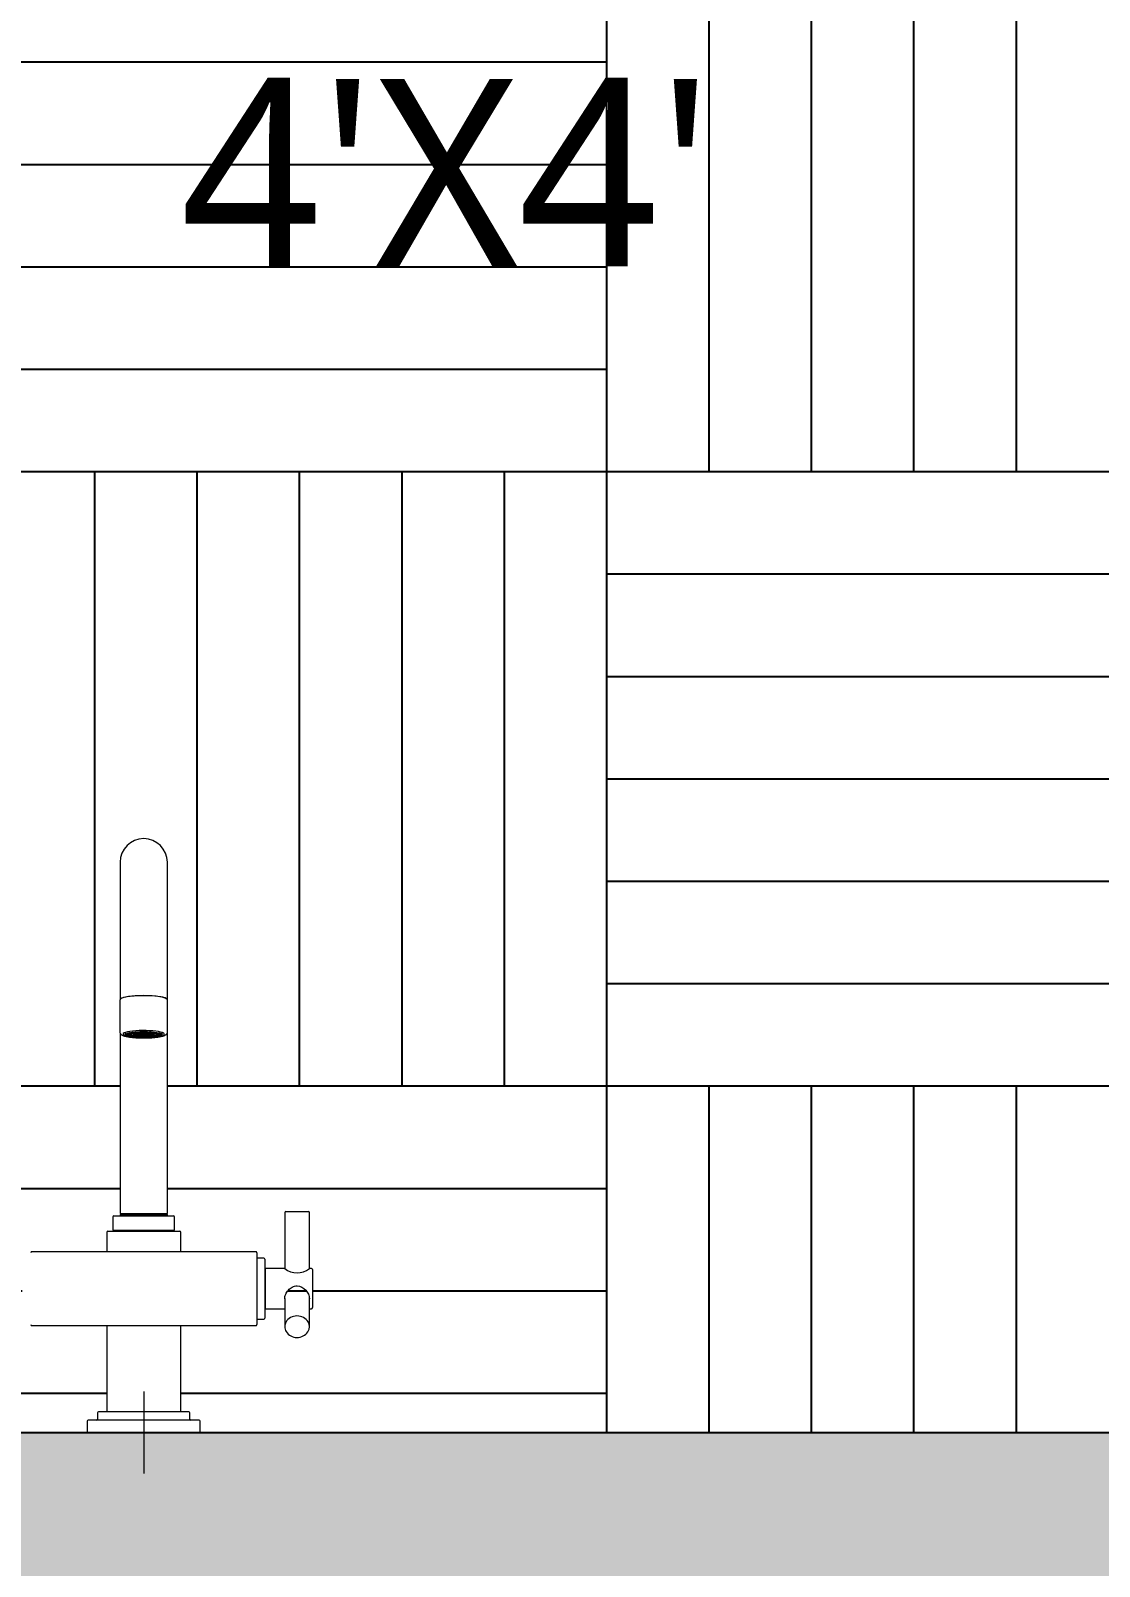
# Model space of a CAD drawing. Header units: inches. Extents: x 99023 to 109265, y 17199 to 18675.
# Drawn here: x 100020.08 to 100040.95, y 18312.83 to 18342.82 of the extents above; entities that cross this region are included whole.
import ezdxf

# ---------------------------------------------------------------- set-up
doc = ezdxf.new("R2010")
doc.units = ezdxf.units.IN
doc.layers.get('0').update_dxf_attribs({"color": 255})
doc.layers.add('001_Dark_1 5', color=7, linetype='Continuous', lineweight=0)
doc.layers.add('HAT', color=8, linetype='Continuous')
doc.layers.add('I-WALL-PATT', color=7, linetype='Continuous')
doc.styles.get("Standard").update_dxf_attribs({"font": 'arial.ttf'})
pattern_1 = [(90, (98183.32, 19054.195), (-12, 12), [12, -12]), (90, (98185.32, 19054.195), (-12, 12), [12, -12]), (90, (98187.32, 19054.195), (-12, 12), [12, -12]), (90, (98189.32, 19054.195), (-12, 12), [12, -12]), (90, (98191.32, 19054.195), (-12, 12), [12, -12]), (90, (98193.32, 19054.195), (-12, 12), [12, -12]), (90, (98195.32, 19054.195), (-12, 12), [12, -12]), (0, (98183.32, 19066.195), (12, -12), [12, -12]), (0, (98183.32, 19068.195), (12, -12), [12, -12]), (0, (98183.32, 19070.195), (12, -12), [12, -12]), (0, (98183.32, 19072.195), (12, -12), [12, -12]), (0, (98183.32, 19074.195), (12, -12), [12, -12]), (0, (98183.32, 19076.195), (12, -12), [12, -12]), (0, (98183.32, 19078.195), (12, -12), [12, -12])]

msp = doc.modelspace()

# ---------------------------------------------------------------- hatches: boundary and pattern name
at = {"layer": 'HAT', "linetype": 'ByBlock'}
h = msp.add_hatch(dxfattribs=at)
h.set_pattern_fill('ANSI37', color=256, scale=15)
h.set_pattern_definition([(45, (-251813.3967, -54534.0869), (-1.325825215, 1.325825215), []), (135, (-251813.3967, -54534.0869), (-1.325825215, -1.325825215), [])])
h.paths.add_polyline_path([(99572.56989581, 17979.43877382), (99587.56989581, 17979.43877382), (99587.56989581, 17988.43877382), (99572.56989581, 17988.43877382)])
edge = h.paths.add_edge_path()
edge.add_arc((99767.56989581, 18066.43877382), 6, 0, 360)
edge = h.paths.add_edge_path()
edge.add_arc((99611.56989581, 18066.43877382), 6, 0, 360)
edge = h.paths.add_edge_path()
edge.add_arc((99767.56989581, 18175.93877382), 6, 0, 360)
edge = h.paths.add_edge_path()
edge.add_arc((99611.56989581, 18175.93877382), 6, 0, 360)
edge = h.paths.add_edge_path()
edge.add_arc((100139.56989581, 17926.60544049), 6, 0, 360)
edge = h.paths.add_edge_path()
edge.add_arc((100139.56989581, 17769.43877382), 6, 0, 360)
edge = h.paths.add_edge_path()
edge.add_arc((99914.78482924, 17769.43877382), 6, 0, 360)
edge = h.paths.add_edge_path()
edge.add_arc((100057.06989581, 17851.93877382), 6, 0, 360)
edge = h.paths.add_edge_path()
edge.add_arc((99934.10840987, 17851.93877382), 6, 0, 360)
edge = h.paths.add_edge_path()
edge.add_arc((99835.06989581, 17851.93877382), 6, 0, 360)
h.paths.add_polyline_path([(100061.56989581, 17979.43877382), (100043.56989581, 17979.43877382), (100043.56989581, 17988.43877382), (100061.56989581, 17988.43877382)])
h.paths.add_polyline_path([(99920.60840987, 17979.43877382), (99938.60840987, 17979.43877382), (99938.60840987, 17988.43877382), (99920.60840987, 17988.43877382)])
h.paths.add_polyline_path([(99755.56989581, 17979.43877382), (99770.56989581, 17979.43877382), (99770.56989581, 17988.43877382), (99755.56989581, 17988.43877382)])
h.paths.add_polyline_path([(99572.56989581, 17847.43877382), (99587.56989581, 17847.43877382), (99587.56989581, 17856.43877382), (99572.56989581, 17856.43877382)])
h.paths.add_polyline_path([(99755.56989581, 17862.43877382), (99755.56989581, 17847.43877382), (99764.56989581, 17847.43877382), (99764.56989581, 17862.43877382)])
h.paths.add_polyline_path([(100052.56989581, 18261.43877382), (100052.56989581, 18243.43877382), (100061.56989581, 18243.43877382), (100061.56989581, 18261.43877382)])
h.paths.add_polyline_path([(99929.60840987, 18261.43877382), (99929.60840987, 18243.43877382), (99938.60840987, 18243.43877382), (99938.60840987, 18261.43877382)])
h.paths.add_polyline_path([(99755.56989581, 18258.43877382), (99755.56989581, 18243.43877382), (99764.56989581, 18243.43877382), (99764.56989581, 18258.43877382)])
h.paths.add_polyline_path([(99671.56989581, 18258.43877382), (99671.56989581, 18243.43877382), (99680.56989581, 18243.43877382), (99680.56989581, 18258.43877382)])
h.paths.add_polyline_path([(99488.56989581, 18258.43877382), (99488.56989581, 18243.43877382), (99497.56989581, 18243.43877382), (99497.56989581, 18258.43877382)])
h.paths.add_polyline_path([(99374.56989581, 18171.43877382), (99392.56989581, 18171.43877382), (99392.56989581, 18180.43877382), (99374.56989581, 18180.43877382)])
h.paths.add_polyline_path([(99383.56989581, 18006.43877382), (99383.56989581, 17991.43877382), (99392.56989581, 17991.43877382), (99392.56989581, 18006.43877382)])
h.paths.add_polyline_path([(99383.56989581, 17862.43877382), (99383.56989581, 17847.43877382), (99392.56989581, 17847.43877382), (99392.56989581, 17862.43877382)])
h.paths.add_polyline_path([(99197.56989581, 17862.43877382), (99197.56989581, 17847.43877382), (99206.56989581, 17847.43877382), (99206.56989581, 17862.43877382)])
h.paths.add_polyline_path([(99197.56989581, 18006.43877382), (99197.56989581, 17991.43877382), (99206.56989581, 17991.43877382), (99206.56989581, 18006.43877382)])
h.paths.add_polyline_path([(99197.56989581, 18189.43877382), (99197.56989581, 18171.43877382), (99206.56989581, 18171.43877382), (99206.56989581, 18189.43877382)])
h.paths.add_polyline_path([(99197.56989581, 18414.43877382), (99197.56989581, 18399.43877382), (99206.56989581, 18399.43877382), (99206.56989581, 18414.43877382)])
h.paths.add_polyline_path([(99488.56989581, 18405.43877382), (99503.56989581, 18405.43877382), (99503.56989581, 18414.43877382), (99488.56989581, 18414.43877382)])
h.paths.add_polyline_path([(99377.56989581, 18405.43877382), (99392.56989581, 18405.43877382), (99392.56989581, 18414.43877382), (99377.56989581, 18414.43877382)])
h.paths.add_polyline_path([(99665.56989581, 18405.43877382), (99680.56989581, 18405.43877382), (99680.56989581, 18414.43877382), (99665.56989581, 18414.43877382)])
h.paths.add_polyline_path([(99755.56989581, 18405.43877382), (99770.56989581, 18405.43877382), (99770.56989581, 18414.43877382), (99755.56989581, 18414.43877382)])
h.paths.add_polyline_path([(100046.56989581, 18405.43877382), (100061.56989581, 18405.43877382), (100061.56989581, 18414.43877382), (100046.56989581, 18414.43877382)])
h.paths.add_polyline_path([(99923.60840987, 18405.43877382), (99938.60840987, 18405.43877382), (99938.60840987, 18414.43877382), (99923.60840987, 18414.43877382)])
at = {"layer": 'I-WALL-PATT', "true_color": 0x636466, "transparency": 33554687}
h = msp.add_hatch(color=251, dxfattribs=at)
h.dxf.hatch_style = 1
h.paths.add_polyline_path([(99311.56989581, 18414.43877382), (99197.56989581, 18414.43877382), (99197.56989581, 18171.43877382), (99206.56989581, 18171.43877382), (99392.56989581, 18171.43877382), (99392.56989581, 18177.43877382), (99206.56989581, 18177.43877382), (99206.56989581, 18201.43877382), (99206.56989581, 18405.43877382), (99311.56989581, 18405.43877382)])
h.paths.add_polyline_path([(99422.56989581, 18414.43877382), (99371.56989581, 18414.43877382), (99371.56989581, 18405.43877382), (99386.56989581, 18405.43877382), (99386.56989581, 18399.43877382), (99392.56989581, 18399.43877382), (99392.56989581, 18405.43877382), (99422.56989581, 18405.43877382)])
h.paths.add_polyline_path([(99599.56989581, 18414.43877382), (99458.56989581, 18414.43877382), (99458.56989581, 18405.43877382), (99488.56989581, 18405.43877382), (99488.56989581, 18249.43877382), (99392.56989581, 18249.43877382), (99392.56989581, 18369.43877382), (99386.56989581, 18369.43877382), (99386.56989581, 18231.43877382), (99392.56989581, 18231.43877382), (99392.56989581, 18243.43877382), (99623.56989581, 18243.43877382), (99623.56989581, 18249.43877382), (99494.56989581, 18249.43877382), (99494.56989581, 18405.43877382), (99599.56989581, 18405.43877382)])
h.paths.add_polyline_path([(99697.03344221, 18414.43877382), (99680.56989581, 18414.43877382), (99680.56989581, 18405.43877382), (99673.56989581, 18405.43877382), (99697.03344221, 18405.43877382)])
h.paths.add_polyline_path([(99857.60840987, 18414.43877382), (99732.54810034, 18414.43877382), (99732.54810034, 18405.43877382), (99755.56989581, 18405.43877382), (99755.56989581, 18249.43877382), (99680.56989581, 18249.43877382), (99680.56989581, 18369.43877382), (99674.56989581, 18369.43877382), (99674.56989581, 18249.43877382), (99674.56989581, 18243.43877382), (99761.56989581, 18243.43877382), (99761.56989581, 18249.43877382), (99761.56989581, 18405.43877382), (99857.60840987, 18405.43877382)])
h.paths.add_polyline_path([(100061.56989581, 18414.43877382), (100017.57200913, 18414.43877382), (100017.57200913, 18405.43877382), (100052.56989581, 18405.43877382), (100052.56989581, 18315.43877382), (99938.60840987, 18315.43877382), (99938.60840987, 18369.43877382), (99932.60840987, 18369.43877382), (99932.60840987, 18249.43877382), (99821.56989581, 18249.43877382), (99812.56989581, 18249.43877382), (99812.56989581, 18243.43877382), (100010.56989581, 18243.43877382), (100010.56989581, 18249.43877382), (99938.60840987, 18249.43877382), (99938.60840987, 18275.4744556), (99938.47423092, 18275.4744556), (99938.47423092, 18277.68166836), (99938.60840987, 18309.43877382), (99986.56989581, 18309.43877382), (99992.56989581, 18309.43877382), (100052.56989581, 18309.43877382), (100052.56989581, 18303.43877382), (100061.56989581, 18303.43877382)])
at = {"layer": 'I-WALL-PATT', "true_color": 0xadddf7, "transparency": 33554687}
h = msp.add_hatch(dxfattribs=at)
h.set_pattern_fill('AR-PARQ1', color=141)
h.set_pattern_definition(pattern_1)
h.paths.add_polyline_path([(100052.56989581, 18405.43877382), (99937.60840987, 18405.43877382), (99937.60840987, 18404.43877382), (99965.60840987, 18404.43877382), (99965.60840987, 18403.43877382, -0.3934527968), (99937.60840987, 18376.43877382), (99937.60840987, 18375.43877382), (99938.60840987, 18375.43877382), (99938.60840987, 18315.43877382), (100003.56989581, 18315.43877382), (100003.56989581, 18338.43877382), (100004.56989581, 18338.43877382), (100004.56989581, 18362.43877382), (100003.56989581, 18362.43877382), (100003.56989581, 18363.43877382), (100052.56989581, 18363.43877382)])
h.paths.add_polyline_path([(99952.76617555, 18351.64284022), (99939.01940031, 18351.64284022), (99939.01940031, 18373.28625459), (99952.76617555, 18373.28625459)], flags=16)
h.paths.add_polyline_path([(99952.09425636, 18362.29539169, -0.2382790695), (99948.48879835, 18354.91968639, -0.2108617101), (99944.18495674, 18353.97256461), (99939.46075068, 18355.32687062), (99939.46075068, 18362.31813117), (99939.46075068, 18369.23762351), (99944.18495674, 18370.66763512, -0.2108617101), (99948.48879835, 18369.72051334, -0.2369944908)], flags=0)
h.paths.add_polyline_path([(99951.57558188, 18362.28257898, -0.2311712738), (99948.28691658, 18355.34620181, -0.1834457583), (99944.70804965, 18354.69718451), (99940.72163153, 18355.9890038, -0.3903372058), (99940.07882953, 18356.97792995), (99940.07882953, 18362.31813117), (99940.07882953, 18367.58810032, -0.3903372058), (99940.72163153, 18368.57702647), (99944.70804965, 18369.94301522, -0.1834457583), (99948.28691658, 18369.29399793, -0.2292099336)], flags=0)
h.paths.add_polyline_path([(99950.63795128, 18362.28295963, -0.2326624451), (99947.96551558, 18356.33512796, -0.2465395604), (99946.24371499, 18356.09734196, -0.107345096), (99943.09505429, 18357.69490141, -0.2045612104), (99942.39237827, 18358.57451056), (99942.32923443, 18362.28301514), (99942.39237827, 18365.99151971, -0.2186860776), (99942.97143852, 18366.87112886, -0.1031439316), (99946.24371499, 18368.54285778, -0.2465395604), (99947.96551558, 18368.30507178, -0.2303114514)], flags=0)
h.paths.add_polyline_path([(99963.87121232, 18333.04664581, -0.1069021121), (99965.95822613, 18330.81004082, -0.1352706375), (99966.60488236, 18328.4635463, -0.1352706375), (99965.95822613, 18326.11705178, -0.1069021121), (99963.87121232, 18323.88044679, -0.0819076509), (99960.97408931, 18322.5039977, -0.0590058266), (99957.86518861, 18321.99522703, -0.0294472526), (99947.41615863, 18321.40138854, 0.2799012368), (99946.93821569, 18320.9924579), (99946.93821569, 18318.98206482, -0.4142135624), (99946.16043792, 18318.20428704), (99940.38266014, 18318.20428704, -0.4142135624), (99939.60488236, 18318.98206482), (99939.60488236, 18328.4635463), (99939.60488236, 18337.94502778, -0.4142135624), (99940.38266014, 18338.72280556), (99943.45673421, 18338.72280556), (99943.45673421, 18338.94502778), (99943.30858606, 18338.94502778, -0.4142135624), (99943.0493268, 18339.20428704), (99943.0493268, 18340.13021297, -0.4142135624), (99943.30858606, 18340.38947222), (99944.79006754, 18340.38947222, -0.4142135624), (99945.0493268, 18340.13021297), (99945.0493268, 18339.20428704, -0.4142135624), (99944.79006754, 18338.94502778), (99944.6419194, 18338.94502778), (99944.6419194, 18338.72280556), (99946.16043792, 18338.72280556, -0.4142135624), (99946.93821569, 18337.94502778), (99946.93821569, 18335.9346347, 0.2799012368), (99947.41615863, 18335.52570406, -0.0294472526), (99957.86518861, 18334.93186557, -0.0590058266), (99960.97408931, 18334.4230949, -0.0819076509)], flags=16)
h.paths.add_polyline_path([(99963.37361866, 18332.60143043, -0.1070472384), (99965.30789495, 18330.57294826, -0.1379521445), (99965.90117866, 18328.4635463, -0.1379521445), (99965.30789495, 18326.35414434, -0.1070472384), (99963.37361866, 18324.32566217, -0.0806886506), (99960.70096508, 18323.08418441, -0.0685639722), (99957.27154903, 18322.61169445, -0.0685639722), (99953.84213297, 18323.08418441, -0.0806886506), (99951.1694794, 18324.32566217, -0.0497411169), (99950.16043792, 18325.16746445), (99950.16043792, 18325.38947222), (99949.19747495, 18325.38947222, -0.7881977177), (99949.19747495, 18326.42650926), (99949.6419194, 18326.42650926), (99949.6419194, 18326.57465741, -0.3563939587), (99949.79006754, 18326.75610109), (99949.79006754, 18330.1709915, -0.3563939587), (99949.6419194, 18330.35243519), (99949.6419194, 18330.50058334), (99949.19747495, 18330.50058334, -0.7881977177), (99949.19747495, 18331.53762037), (99950.16043792, 18331.53762037), (99950.16043792, 18331.75962815, -0.0497411169), (99951.1694794, 18332.60143043, -0.0806886506), (99953.84213297, 18333.84290819, -0.0685639722), (99957.27154903, 18334.31539815, -0.0685639722), (99960.70096508, 18333.84290819, -0.0806886506)], flags=0)
h.paths.add_polyline_path([(99942.94628923, 18362.31813117, -1), (99944.38108442, 18362.31813117, -1)], flags=0)
h.paths.add_polyline_path([(99943.11977744, 18362.31813117, -1), (99944.20759621, 18362.31813117, -1)], flags=0)
h.paths.add_polyline_path([(99972.85276187, 18376.24965221), (100003.63283949, 18376.24965221), (100003.63283949, 18389.47992388), (99972.85276187, 18389.47992388)], flags=24)
h.paths.add_polyline_path([(99970.50490047, 18368.16488676), (100013.17242958, 18368.16488676), (100013.17242958, 18381.39515843), (99970.50490047, 18381.39515843)], flags=24)
h = msp.add_hatch(dxfattribs=at)
h.set_pattern_fill('AR-PARQ1', color=141)
h.set_pattern_definition(pattern_1)
edge = h.paths.add_edge_path()
edge.add_line((100052.56989581, 18362.43877382), (100005.56989581, 18362.43877382))
edge.add_line((100005.56989581, 18362.43877382), (100005.56989581, 18336.54260871))
edge.add_line((100005.56989581, 18336.54260871), (100004.56989581, 18336.54260871))
edge.add_line((100004.56989581, 18336.54260871), (100004.56989581, 18315.43877382))
edge.add_line((100004.56989581, 18315.43877382), (100022.28587199, 18315.43877382))
edge.add_line((100022.28587199, 18315.43877382), (100022.28587199, 18315.84008523))
edge.add_line((100022.28587199, 18315.84008523), (100021.38292131, 18315.84008523))
edge.add_line((100021.38292131, 18315.84008523), (100021.38292131, 18315.82001966))
edge.add_arc((100021.40298688, 18315.82001966), 0.02006557, 90, 180, ccw=False)
edge.add_line((100021.40298688, 18315.84008523), (100021.56351145, 18315.84008523))
edge.add_line((100021.56351145, 18315.84008523), (100021.56351145, 18317.52559316))
edge.add_line((100021.56351145, 18317.52559316), (100020.07865923, 18317.52559316))
edge.add_line((100020.07865923, 18317.52559316), (100020.07865923, 18317.65200625))
edge.add_line((100020.07865923, 18317.65200625), (100019.92054253, 18317.65200625))
edge.add_line((100019.92054253, 18317.65200625), (100019.92054253, 18317.85667507))
edge.add_line((100019.92054253, 18317.85667507), (100019.9125163, 18317.85667507))
edge.add_line((100019.9125163, 18317.85667507), (100019.9125163, 18318.84390114))
edge.add_line((100019.9125163, 18318.84390114), (100020.07865923, 18318.84390114))
edge.add_line((100020.07865923, 18318.84390114), (100020.07865923, 18318.97031424))
edge.add_line((100020.07865923, 18318.97031424), (100021.56351145, 18318.97031424))
edge.add_line((100021.56351145, 18318.97031424), (100021.56351145, 18319.39169122))
edge.add_line((100021.56351145, 18319.39169122), (100021.68390487, 18319.39169122))
edge.add_line((100021.68390487, 18319.39169122), (100021.68390487, 18319.67260921))
edge.add_line((100021.68390487, 18319.67260921), (100021.82436387, 18319.67260921))
edge.add_line((100021.82436387, 18319.67260921), (100021.82436387, 18319.68665511))
edge.add_line((100021.82436387, 18319.68665511), (100021.82436387, 18323.2404152))
edge.add_spline(control_points=[(100021.82436387, 18323.2404152), (100021.82428913, 18323.24061783), (100021.82243447, 18323.24571235), (100021.82081366, 18323.25198689), (100021.82148459, 18323.2574245), (100021.82155814, 18323.25801402)], knot_values=[0, 0, 0, 0, 0.0008078916, 0.0202138886, 0.0222066984, 0.0222066984, 0.0222066984, 0.0222066984], degree=3, periodic=0)
edge.add_ellipse((100022.28587199, 18323.21851026), major_axis=(-0.40432125, 0), ratio=0.1736481777, start_angle=0, end_angle=52.010085952, ccw=False)
edge.add_line((100021.82135403, 18323.2637783), (100021.82135403, 18323.90251365))
edge.add_ellipse((100022.28587199, 18323.89037506), major_axis=(-0.45849829, 0), ratio=0.1736481777, start_angle=193.861993665, end_angle=348.736172872, ccw=False)
edge.add_line((100021.82436387, 18323.90320532), (100021.82436387, 18324.08798236))
edge.add_line((100021.82436387, 18324.08798236), (100021.82436387, 18326.57516548))
edge.add_arc((100022.28587199, 18326.57516548), 0.46150812, 0, 180, ccw=False)
edge.add_line((100022.74738011, 18326.57516548), (100022.74738011, 18323.89361439))
edge.add_ellipse((100022.28587199, 18323.88444684), major_axis=(-0.46451796, 0), ratio=0.1736481777, start_angle=180, end_angle=186.525931959, ccw=False)
edge.add_line((100022.75038995, 18323.88751097), (100022.75038995, 18323.10453619))
edge.add_ellipse((100022.28587199, 18323.21851026), major_axis=(-0.40432125, 0), ratio=0.1736481777, start_angle=127.989914048, end_angle=206.709070152, ccw=False)
edge.add_line((100022.74738011, 18323.10877495), (100022.74738011, 18319.67260921))
edge.add_line((100022.74738011, 18319.67260921), (100022.8878391, 18319.67260921))
edge.add_line((100022.8878391, 18319.67260921), (100022.8878391, 18319.39169122))
edge.add_line((100022.8878391, 18319.39169122), (100022.89357213, 18319.37162565))
edge.add_line((100022.89357213, 18319.37162565), (100023.00823253, 18319.37162565))
edge.add_line((100023.00823253, 18319.37162565), (100023.00823253, 18318.97031424))
edge.add_line((100023.00823253, 18318.97031424), (100024.49308475, 18318.97031424))
edge.add_line((100024.49308475, 18318.97031424), (100024.49308475, 18318.84390114))
edge.add_line((100024.49308475, 18318.84390114), (100024.65120144, 18318.84390114))
edge.add_line((100024.65120144, 18318.84390114), (100024.65120144, 18318.63923232))
edge.add_line((100024.65120144, 18318.63923232), (100025.04047351, 18318.63923232))
edge.add_line((100025.04047351, 18318.63923232), (100025.04047351, 18319.75287149))
edge.add_line((100025.04047351, 18319.75287149), (100025.52204721, 18319.75287149))
edge.add_line((100025.52204721, 18319.75287149), (100025.52204721, 18318.63923232))
edge.add_line((100025.52204721, 18318.63923232), (100025.58224392, 18318.63923232))
edge.add_line((100025.58224392, 18318.63923232), (100025.58224392, 18317.98985737))
edge.add_spline(control_points=[(100025.52204717, 18318.05233163), (100025.52204717, 18318.05258634), (100025.52204662, 18318.05284126), (100025.52192316, 18318.08140889), (100025.51516731, 18318.11110982), (100025.49018722, 18318.16901766), (100025.47253556, 18318.19618569), (100025.40696097, 18318.26820105), (100025.34571585, 18318.30260952), (100025.24754335, 18318.30210094), (100025.21540463, 18318.29324426), (100025.15814478, 18318.26370247), (100025.1323643, 18318.24298112), (100025.08917197, 18318.19502591), (100025.07141859, 18318.16737512), (100025.04709048, 18318.11000104), (100025.04048082, 18318.08019589), (100025.04047357, 18318.05233928)], knot_values=[0.2506468044, 0.2506468044, 0.2506468044, 0.2506468044, 0.251209965, 0.251209965, 0.313709965, 0.313709965, 0.376209965, 0.376209965, 0.501209965, 0.501209965, 0.563709965, 0.563709965, 0.626209965, 0.626209965, 0.688709965, 0.688709965, 0.7505631606, 0.7505631606, 0.7505631606, 0.7505631606], degree=3, periodic=0)
edge.add_line((100025.04047351, 18318.05233922), (100025.04047351, 18317.85667507))
edge.add_line((100025.04047351, 18317.85667507), (100024.65120144, 18317.85667507))
edge.add_line((100024.65120144, 18317.85667507), (100024.65120144, 18317.65200625))
edge.add_line((100024.65120144, 18317.65200625), (100024.49308475, 18317.65200625))
edge.add_line((100024.49308475, 18317.65200625), (100024.49308475, 18317.52559316))
edge.add_line((100024.49308475, 18317.52559316), (100023.00823253, 18317.52559316))
edge.add_line((100023.00823253, 18317.52559316), (100023.00823253, 18315.84008523))
edge.add_line((100023.00823253, 18315.84008523), (100022.28587199, 18315.84008523))
edge.add_line((100022.28587199, 18315.84008523), (100022.28587199, 18315.43877382))
edge.add_line((100022.28587199, 18315.43877382), (100023.38947837, 18315.43877382))
edge.add_line((100023.38947837, 18315.43877382), (100052.56989581, 18315.43877382))
edge.add_line((100052.56989581, 18315.43877382), (100052.56989581, 18340.11991439))
edge.add_arc((100050.48972408, 18340.11991439), 2.08017173, -146.568679551, 0, ccw=False)
edge.add_arc((100047.84675957, 18339.73302916), 1.18275306, 300.361193413, 320.069565051, ccw=False)
edge.add_arc((100048.05604732, 18339.37575263), 0.76869041, 270.688310628, 300.361193413, ccw=False)
edge.add_arc((100046.91145344, 18339.66636667), 1.56631025, 299.25578064, 317.447131774, ccw=False)
edge.add_arc((100047.14683663, 18339.2461592), 1.08466769, 275.002637002, 299.25578064, ccw=False)
edge.add_line((100047.24142138, 18338.16562335), (100043.08039199, 18337.98385295))
edge.add_arc((100042.97660118, 18339.16955878), 1.19023982, 240.793969952, 275.002636999, ccw=False)
edge.add_arc((100043.23211865, 18339.6266405), 1.71389323, 216.53714279, 240.793969952, ccw=False)
edge.add_arc((100043.6347848, 18339.92500193), 2.21505145, 197.062174696, 216.53714279, ccw=False)
edge.add_arc((100044.26984913, 18340.11991439), 2.87935376, 179.999999991, 197.062174696, ccw=False)
edge.add_arc((100044.26984913, 18340.11991439), 2.87935377, 162.93782531, 180.000000011, ccw=False)
edge.add_arc((100043.6347848, 18340.31482684), 2.21505145, 143.46285721, 162.93782531, ccw=False)
edge.add_arc((100043.23211865, 18340.61318827), 1.71389323, 119.206030016, 143.46285721, ccw=False)
edge.add_arc((100042.97660118, 18341.07027), 1.19023982, 90.000000001, 119.206030016, ccw=False)
edge.add_line((100042.97660118, 18342.26050982), (100047.14683663, 18342.07833726))
edge.add_arc((100047.14683663, 18340.99366957), 1.08466769, 60.744219326, 90.000000051, ccw=False)
edge.add_arc((100046.91145344, 18340.5734621), 1.56631025, 42.552868226, 60.744219326, ccw=False)
edge.add_arc((100048.05604732, 18340.86407615), 0.76869041, 59.63880654, 89.311689373, ccw=False)
edge.add_arc((100047.84675957, 18340.50679962), 1.18275306, 39.930434929, 59.63880654, ccw=False)
edge.add_arc((100050.48972408, 18340.11991439), 2.08017173, 0, 146.568679549, ccw=False)
edge.add_line((100052.56989581, 18340.11991439), (100052.56989581, 18362.43877382))
h.paths.add_polyline_path([(100019.53127046, 18318.63923231), (100019.53127046, 18319.73280592, 0.4142135624), (100019.51120489, 18319.75287149), (100019.06976234, 18319.75287149, 0.4142135624), (100019.04969677, 18319.73280592), (100019.04969677, 18318.63923231, 0.3489990608)], flags=16)
edge = h.paths.add_edge_path(flags=16)
edge.add_line((100019.0296312, 18317.87674064), (100019.04969677, 18318.05244749))
edge.add_line((100019.04969677, 18318.05244749), (100019.04969677, 18318.05229831))
edge.add_spline(control_points=[(100019.0496968, 18318.05229839), (100019.04969662, 18318.08031321), (100019.05633833, 18318.11009463), (100019.08069446, 18318.16746313), (100019.09847397, 18318.19516786), (100019.14195565, 18318.24333472), (100019.16755754, 18318.26389403), (100019.22552143, 18318.29360969), (100019.25773926, 18318.30227304), (100019.29048362, 18318.30227304)], knot_values=[0.7505640454, 0.7505640454, 0.7505640454, 0.7505640454, 0.8125, 0.8125, 0.875, 0.875, 0.9375, 0.9375, 1, 1, 1, 1], degree=3, periodic=0)
edge.add_spline(control_points=[(100019.29048362, 18318.30227304), (100019.35597232, 18318.30227304), (100019.41685736, 18318.26760939), (100019.48188222, 18318.19597559), (100019.49965501, 18318.16850629), (100019.52429584, 18318.1112736), (100019.53113615, 18318.08135177), (100019.53126984, 18318.05287208), (100019.53127048, 18318.05258043), (100019.53127041, 18318.05228902)], knot_values=[0, 0, 0, 0, 0.125, 0.125, 0.1875, 0.1875, 0.25, 0.25, 0.2506472006, 0.2506472006, 0.2506472006, 0.2506472006], degree=3, periodic=0)
edge.add_line((100019.53127046, 18318.05228889), (100019.53127046, 18317.46140794))
edge.add_arc((100019.29025497, 18317.55219923), 0.25754908, 323.889220015, 339.358450939, ccw=False)
edge.add_arc((100019.29629421, 18317.53954694), 0.24530399, 268.642689501, 325.445527977, ccw=False)
edge.add_arc((100019.28452989, 18317.53971972), 0.24548014, 196.936582011, 271.389753032, ccw=False)
edge.add_line((100019.04969677, 18317.46820815), (100019.04969677, 18317.85667507))
edge.add_line((100019.04969677, 18317.85667507), (100018.98950006, 18317.85667507))
edge.add_line((100018.98950006, 18317.85667507), (100018.98950006, 18317.87674064))
edge.add_arc((100019.00956563, 18317.87674064), 0.02006557, 180, 360)
edge = h.paths.add_edge_path(flags=16)
edge.add_ellipse((100025.28126036, 18317.50552759), major_axis=(-0.24078685, 0), ratio=0.8660254038, start_angle=207.512091694, end_angle=333.235780682, ccw=False)
edge.add_ellipse((100025.28126036, 18317.50552759), major_axis=(-0.24078685, 0), ratio=0.8660254038, start_angle=152.070553393, end_angle=207.512091694)
edge.add_ellipse((100025.28126036, 18317.50552759), major_axis=(-0.24078685, 0), ratio=0.8660254038, start_angle=207.512091694, end_angle=333.235780682)
edge.add_ellipse((100025.28126036, 18317.50552759), major_axis=(-0.24078685, 0), ratio=0.8660254038, start_angle=0, end_angle=26.788052044, ccw=False)
h.paths.add_polyline_path([(100021.77284785, 18335.98584588), (100034.73464835, 18335.98584588), (100034.73464835, 18344.77432973), (100021.77284785, 18344.77432973)], flags=24)

# ---------------------------------------------------------------- linework, layer by layer
at = {"layer": '001_Dark_1 5', "color": 18, "true_color": 0x000000}
for p, q in [((100021.82436387, 18326.57516548), (100021.82436387, 18324.08798236)), ((100022.74738011, 18324.08798236), (100022.74738011, 18326.57516548)), ((100021.82436387, 18324.08798236), (100021.82436387, 18323.89037506)), ((100022.74738011, 18323.89361439), (100022.74738011, 18324.08798236)), ((100021.82135403, 18323.88444684), (100021.82135403, 18323.25803172)), ((100022.75038995, 18323.25803172), (100022.75038995, 18323.88444684)), ((100021.82436387, 18323.24056491), (100021.82436387, 18319.71274035)), ((100021.92469172, 18323.25006672), (100021.92469172, 18323.2086299)), ((100022.03508446, 18323.21723106), (100021.9447809, 18323.21723106)), ((100022.03505236, 18323.21583732), (100021.9447809, 18323.21583732)), ((100021.95536462, 18323.2018775), (100021.95536462, 18323.21583732)), ((100022.03565467, 18323.20561331), (100021.95536462, 18323.2018775)), ((100022.03635141, 18323.20420282), (100021.95744196, 18323.20053125)), ((100022.04259117, 18323.22713232), (100021.96118438, 18323.23092009)), ((100022.04466851, 18323.22847857), (100021.96424594, 18323.23222054)), ((100021.98847188, 18323.18752277), (100021.98847188, 18323.20197504)), ((100022.05022056, 18323.19371344), (100021.98847188, 18323.18752277)), ((100022.05312732, 18323.1923955), (100021.992485, 18323.18631576)), ((100022.06667706, 18323.23770508), (100022.0027697, 18323.24411217)), ((100022.07069018, 18323.23891209), (100022.00757273, 18323.24523999)), ((100022.03505236, 18323.21653419), (100022.03505236, 18323.2086299)), ((100022.03508446, 18323.21723106), (100022.03508446, 18323.2274816)), ((100022.04184646, 18323.17514512), (100022.04184646, 18323.19126453)), ((100022.08477542, 18323.18259966), (100022.04184646, 18323.17514512)), ((100022.04466851, 18323.22847857), (100022.04466851, 18323.23991157)), ((100022.08971635, 18323.1814866), (100022.04752186, 18323.1741596)), ((100022.10570073, 18323.24683508), (100022.05971897, 18323.25481973)), ((100022.11137613, 18323.2478206), (100022.06591985, 18323.255714)), ((100022.07069018, 18323.23891209), (100022.07069018, 18323.2529146)), ((100022.17551135, 18323.21531467), (100022.07873026, 18323.21531467)), ((100022.17573503, 18323.21775371), (100022.08184017, 18323.21775371)), ((100022.10000032, 18323.21531467), (100022.10000032, 18323.19930766)), ((100022.17595044, 18323.2069221), (100022.10000032, 18323.19930766)), ((100022.17830907, 18323.2043422), (100022.10702327, 18323.19719538)), ((100022.11137613, 18323.2478206), (100022.11137613, 18323.26114249)), ((100022.11185098, 18323.16558807), (100022.11185098, 18323.17726384)), ((100022.13799289, 18323.17345071), (100022.11185098, 18323.16558807)), ((100022.14457809, 18323.17264384), (100022.1188019, 18323.1648912)), ((100022.18697911, 18323.22504059), (100022.12177932, 18323.23157725)), ((100022.15700277, 18323.25390012), (100022.12778819, 18323.26268691)), ((100022.19400206, 18323.22715287), (100022.13112052, 18323.23345711)), ((100022.16395368, 18323.25459699), (100022.13500129, 18323.26330493)), ((100022.16395368, 18323.25459699), (100022.16395368, 18323.26544107)), ((100022.17450423, 18323.20396074), (100022.17450423, 18323.18547744)), ((100022.2069466, 18323.19523504), (100022.17450423, 18323.18547744)), ((100022.17551135, 18323.21653419), (100022.17551135, 18323.2086299)), ((100022.17573503, 18323.22616788), (100022.17573503, 18323.21775371)), ((100022.21762727, 18323.19356935), (100022.18666834, 18323.18425791)), ((100022.19371475, 18323.15950291), (100022.19371475, 18323.16812201)), ((100022.20582781, 18323.16735295), (100022.19371475, 18323.15950291)), ((100022.19400206, 18323.24155423), (100022.19400206, 18323.22715287)), ((100022.22472146, 18323.23248723), (100022.19445025, 18323.24159183)), ((100022.21348285, 18323.16692891), (100022.20146749, 18323.15914219)), ((100022.21708703, 18323.25841873), (100022.20303342, 18323.26752637)), ((100022.23688556, 18323.23370676), (100022.20737791, 18323.2425817)), ((100022.22483977, 18323.25877946), (100022.2108563, 18323.26784164)), ((100022.21667289, 18323.21735847), (100022.26501865, 18323.22220541)), ((100022.22483977, 18323.25877946), (100022.22483977, 18323.26832408)), ((100022.23688556, 18323.24421293), (100022.23688556, 18323.23370676)), ((100022.26501865, 18323.22316842), (100022.26501865, 18323.21653419)), ((100022.27884904, 18323.23565927), (100022.27884904, 18323.24519524)), ((100022.27884904, 18323.18950482), (100022.27884904, 18323.17996885)), ((100022.28185887, 18323.26008299), (100022.28185887, 18323.26925358)), ((100022.28185887, 18323.1650811), (100022.28185887, 18323.15730434)), ((100022.2898851, 18323.26008299), (100022.2898851, 18323.26925358)), ((100022.2898851, 18323.1650811), (100022.2898851, 18323.15730434)), ((100022.29289494, 18323.23565927), (100022.29289494, 18323.24519524)), ((100022.29289494, 18323.18950482), (100022.29289494, 18323.17996885)), ((100022.30672533, 18323.21653419), (100022.30672533, 18323.22316842)), ((100022.35507109, 18323.21735847), (100022.30672533, 18323.22220541)), ((100022.33485841, 18323.24421293), (100022.33485841, 18323.23370676)), ((100022.33485841, 18323.23370676), (100022.36436607, 18323.2425817)), ((100022.34690421, 18323.25877946), (100022.34690421, 18323.26832408)), ((100022.34690421, 18323.25877946), (100022.36088768, 18323.26784164)), ((100022.34702252, 18323.23248723), (100022.37729372, 18323.24159183)), ((100022.3541167, 18323.19356935), (100022.38507564, 18323.18425791)), ((100022.35465695, 18323.25841873), (100022.36871056, 18323.26752637)), ((100022.35826113, 18323.16692891), (100022.37027649, 18323.15914219)), ((100022.36479738, 18323.19523504), (100022.39723975, 18323.18547744)), ((100022.36591617, 18323.16735295), (100022.37802923, 18323.15950291)), ((100022.37774191, 18323.24155423), (100022.37774191, 18323.22715287)), ((100022.37774191, 18323.22715287), (100022.44062345, 18323.23345711)), ((100022.37802923, 18323.15950291), (100022.37802923, 18323.16812201)), ((100022.38476486, 18323.22504059), (100022.44996465, 18323.23157725)), ((100022.39343491, 18323.2043422), (100022.4647207, 18323.19719538)), ((100022.39579354, 18323.2069221), (100022.47174365, 18323.19930766)), ((100022.39600894, 18323.22616788), (100022.39600894, 18323.21775371)), ((100022.39600894, 18323.21775371), (100022.48990381, 18323.21775371)), ((100022.39623263, 18323.2086299), (100022.39623263, 18323.21653419)), ((100022.39623263, 18323.21531467), (100022.49301371, 18323.21531467)), ((100022.39723975, 18323.20396074), (100022.39723975, 18323.18547744)), ((100022.40779029, 18323.25459699), (100022.40779029, 18323.26544107)), ((100022.40779029, 18323.25459699), (100022.43674269, 18323.26330493)), ((100022.41474121, 18323.25390012), (100022.44395579, 18323.26268691)), ((100022.42716588, 18323.17264384), (100022.45294208, 18323.1648912)), ((100022.43375109, 18323.17345071), (100022.45989299, 18323.16558807)), ((100022.45989299, 18323.16558807), (100022.45989299, 18323.17726384)), ((100022.46036785, 18323.2478206), (100022.46036785, 18323.26114249)), ((100022.46036785, 18323.2478206), (100022.50582412, 18323.255714)), ((100022.46604325, 18323.24683508), (100022.512025, 18323.25481973)), ((100022.47174365, 18323.21531467), (100022.47174365, 18323.19930766)), ((100022.48202763, 18323.1814866), (100022.52422211, 18323.1741596)), ((100022.48696855, 18323.18259966), (100022.52989751, 18323.17514512)), ((100022.5010538, 18323.23891209), (100022.5010538, 18323.2529146)), ((100022.5010538, 18323.23891209), (100022.56417125, 18323.24523999)), ((100022.50506691, 18323.23770508), (100022.56897428, 18323.24411217)), ((100022.51861666, 18323.1923955), (100022.57925898, 18323.18631576)), ((100022.52152342, 18323.19371344), (100022.5832721, 18323.18752277)), ((100022.52707547, 18323.22847857), (100022.52707547, 18323.23991157)), ((100022.52707547, 18323.22847857), (100022.60749804, 18323.23222054)), ((100022.52915281, 18323.22713232), (100022.6105596, 18323.23092009)), ((100022.52989751, 18323.17514512), (100022.52989751, 18323.19126453)), ((100022.53539256, 18323.20420282), (100022.61430201, 18323.20053125)), ((100022.53608931, 18323.20561331), (100022.61637935, 18323.2018775)), ((100022.53665951, 18323.21723106), (100022.53665951, 18323.2274816)), ((100022.53665951, 18323.21723106), (100022.62696308, 18323.21723106)), ((100022.53669162, 18323.2086299), (100022.53669162, 18323.21653419)), ((100022.53669162, 18323.21583732), (100022.62696308, 18323.21583732)), ((100022.5832721, 18323.18752277), (100022.5832721, 18323.20197504)), ((100022.61637935, 18323.2018775), (100022.61637935, 18323.21583732)), ((100022.64705226, 18323.2086299), (100022.64705226, 18323.25006672)), ((100022.74738011, 18319.71274035), (100022.74738011, 18323.24148188)), ((100021.68390487, 18319.65254364), (100021.68390487, 18319.39169122)), ((100021.70397044, 18319.67260921), (100022.86777353, 18319.67260921)), ((100021.82436387, 18319.71274035), (100022.74738011, 18319.71274035)), ((100021.85044911, 18319.71274035), (100021.82436387, 18319.68665511)), ((100022.74738011, 18319.68665511), (100021.82436387, 18319.68665511)), ((100021.82436387, 18319.68665511), (100021.82436387, 18319.67260921)), ((100022.74738011, 18319.68665511), (100022.72129487, 18319.71274035)), ((100022.74738011, 18319.67260921), (100022.74738011, 18319.68665511)), ((100022.8878391, 18319.39169122), (100022.8878391, 18319.65254364)), ((100025.04047351, 18319.73280592), (100025.04047351, 18318.63896611)), ((100025.06053908, 18319.75287149), (100025.50198164, 18319.75287149)), ((100025.52204721, 18318.63890114), (100025.52204721, 18319.73280592)), ((100021.56351145, 18319.35156008), (100021.56351145, 18318.97031424)), ((100021.58357702, 18319.37162565), (100022.98816696, 18319.37162565)), ((100021.68390487, 18319.39169122), (100022.8878391, 18319.39169122)), ((100021.70397044, 18319.39169122), (100021.70397044, 18319.37162565)), ((100022.86777353, 18319.37162565), (100022.86777353, 18319.39169122)), ((100023.00823253, 18318.97031424), (100023.00823253, 18319.35156008)), ((100024.47301918, 18318.97031424), (100020.0987248, 18318.97031424)), ((100024.49308475, 18318.95024867), (100024.49308475, 18317.54565873)), ((100024.63113587, 18318.84390114), (100024.49308475, 18318.84390114)), ((100024.65120144, 18318.82383557), (100024.65120144, 18317.67207182)), ((100024.65922767, 18318.63923232), (100024.65922767, 18317.85667507)), ((100025.04090734, 18318.63923232), (100024.65922767, 18318.63923232)), ((100025.56217835, 18318.63923232), (100025.52150669, 18318.63923232)), ((100025.58224392, 18318.61916675), (100025.58224392, 18317.87674064)), ((100024.65922767, 18318.54893726), (100024.65120144, 18318.54893726)), ((100025.04047351, 18318.05247928), (100025.04047351, 18317.50552759)), ((100025.52204721, 18317.50552759), (100025.52204721, 18318.05245216)), ((100024.65120144, 18317.94697014), (100024.65922767, 18317.94697014)), ((100024.65922767, 18317.85667507), (100025.04047351, 18317.85667507)), ((100025.52204721, 18317.85667507), (100025.56217835, 18317.85667507)), ((100020.0987248, 18317.52559316), (100024.47301918, 18317.52559316)), ((100021.56351145, 18317.52559316), (100021.56351145, 18315.84008523)), ((100023.00823253, 18315.84008523), (100023.00823253, 18317.52559316)), ((100024.49308475, 18317.65200625), (100024.63113587, 18317.65200625)), ((100022.28587199, 18316.24139663), (100022.28587199, 18314.63615102)), ((100021.18226561, 18315.6594951), (100021.18226561, 18315.43877382)), ((100023.3694128, 18315.67956067), (100021.20233118, 18315.67956067)), ((100021.38292131, 18315.82001966), (100021.38292131, 18315.69962624)), ((100023.16875709, 18315.84008523), (100021.40298688, 18315.84008523)), ((100023.18882266, 18315.69962624), (100023.18882266, 18315.82001966)), ((100023.38947837, 18315.43877382), (100023.38947837, 18315.6594951)), ((100023.38947837, 18315.43877382), (100021.18226561, 18315.43877382)), ((100023.08849479, 18315.43877382), (100021.48324918, 18315.43877382))]:
    msp.add_line(p, q, dxfattribs=at)
for centre, radius, start, end in [((100022.28587199, 18326.57516548), 0.46150812, 0, 180), ((100021.95506605, 18323.21653419), 0.01030874, 176.123852664, 183.876147336), ((100022.04264663, 18323.21653419), 0.00759421, 174.73494226, 180), ((100022.28587199, 18322.60140583), 0.63429232, 89.365602286, 90.634397714), ((100022.28587199, 18324.39260126), 1.21265275, 269.668175719, 270.331824281), ((100022.28587199, 18321.81585519), 1.44423337, 89.840791104, 90.159208896), ((100022.28587199, 18325.12156965), 1.96426941, 269.882941385, 270.117058615), ((100022.52909734, 18323.21653419), 0.00759421, 0, 5.26505774), ((100022.61667793, 18323.21653419), 0.01030874, 356.123852664, 3.876147336), ((100021.70397044, 18319.65254364), 0.02006557, 90, 180), ((100022.86777353, 18319.65254364), 0.02006557, 0, 90), ((100025.06053908, 18319.73280592), 0.02006557, 90, 180), ((100025.50198164, 18319.73280592), 0.02006557, 0, 90), ((100021.58357702, 18319.35156008), 0.02006557, 90, 180), ((100022.98816696, 18319.35156008), 0.02006557, 0, 90), ((100020.0987248, 18318.95024867), 0.02006557, 90, 180), ((100024.47301918, 18318.95024867), 0.02006557, 0, 90), ((100024.63113587, 18318.82383557), 0.02006557, 0, 90), ((100025.28126036, 18318.94218287), 0.38698495, 231.522127405, 308.47786911), ((100025.56217835, 18318.61916675), 0.02006557, 0, 90), ((100025.56217835, 18317.87674064), 0.02006557, 270, 0), ((100020.0987248, 18317.54565873), 0.02006557, 180, 270), ((100024.47301918, 18317.54565873), 0.02006557, 270, 0), ((100024.63113587, 18317.67207182), 0.02006557, 270, 0), ((100025.28118071, 18317.55146803), 0.2570322, 213.572470896, 325.433796185), ((100021.20233118, 18315.6594951), 0.02006557, 90, 180), ((100021.36285574, 18315.69962624), 0.02006557, 270, 0), ((100021.40298688, 18315.82001966), 0.02006557, 90, 180), ((100023.16875709, 18315.82001966), 0.02006557, 0, 90), ((100023.20888823, 18315.69962624), 0.02006557, 180, 270), ((100023.3694128, 18315.6594951), 0.02006557, 0, 90)]:
    msp.add_arc(centre, radius, start, end, dxfattribs=at)
for centre, major_axis, ratio, start_param, end_param in [((100022.28587199, 18323.88444684), (-0.46451796, 0), 0.1736481777, 6.0200773152, 6.2831853072), ((100022.28587199, 18323.89037506), (-0.46150812, 0), 0.1736481777, 3.1930797566, 6.2831853072), ((100022.28587199, 18323.89037506), (-0.45849829, 0), 0.1736481777, 3.3835300839, 6.0865944374), ((100022.28587199, 18323.88444684), (-0.46451796, 0), 0.1736481777, 3.1415926536, 3.4562386833), ((100022.28587199, 18323.21851026), (-0.40432125, 0), 0.1736481777, 2.2338454095, 6.2831853072), ((100022.28587199, 18323.21851026), (-0.40432125, 0), 0.1736481777, 0, 0.9077472441), ((100022.28587199, 18323.21653419), (-0.3411147, 0), 0.1736481777, 6.171271385, 6.2714203299), ((100022.28587199, 18323.21653419), (-0.3411147, 0), 0.1736481777, 0.0117649773, 0.2500344105), ((100022.28587197, 18323.21653419), (-0.34111468, 0), 0.1736481812, 0.2500344165, 0.2735643717), ((100022.28587199, 18323.21653419), (-0.3411147, 0), 0.1736481777, 0.2735643651, 0.5118337983), ((100022.28587199, 18323.21653419), (-0.3411147, 0), 0.1736481775, 0.5118337976, 0.5353637522), ((100022.28587199, 18323.21653419), (-0.3411147, 0), 0.1736481777, 0.5353637529, 0.7736331861), ((100022.28587198, 18323.21653419), (-0.34111469, 0), 0.1736481777, 0.7736332005, 0.7971631558), ((100022.28587199, 18323.21653419), (-0.25081963, 0), 0.1736481773, -0.2778000698, -0.2457987044), ((100022.28587199, 18323.21653419), (-0.3411147, 0), 0.1736481777, 0.7971631407, 1.0354325739), ((100022.28587199, 18323.21653419), (-0.25081963, 0), 0.1736481776, -0.5395994581, -0.5075980926), ((100022.28587199, 18323.21653419), (-0.21068849, 0), 0.1736481777, 0.4902592665, 0.556938285), ((100022.28587199, 18323.21653419), (-0.25081963, 0), 0.1736481777, -0.8013988436, -0.7693974783), ((100022.28587198, 18323.21653419), (-0.34111469, 0), 0.1736481753, 1.0354325863, 1.0589625415), ((100022.28587199, 18323.21653419), (-0.3411147, 0), 0.1736481777, 1.0589625285, 1.2972319617), ((100022.28587199, 18323.21653419), (-0.25081963, 0), 0.1736481772, -1.0631982363, -1.0311968706), ((100022.28587199, 18323.21653419), (-0.21068849, 0), 0.1736481776, 1.0138580421, 1.0805370606), ((100022.28587199, 18323.21653419), (0.11036064, 0), 0.1736481777, 3.0779132613, 3.1415926536), ((100022.28587199, 18323.21653419), (-0.11036064, 0), 0.1736481777, -0.5872781679, -0.4599193833), ((100022.28587198, 18323.21653419), (-0.34111469, 0), 0.1736481736, 1.2972319685, 1.3207619238), ((100022.28587199, 18323.21653419), (-0.3411147, 0), 0.1736481777, 1.3207619163, 1.5590313495), ((100022.28587199, 18323.21653419), (-0.25081963, 0), 0.1736481784, -1.3249976204, -1.2929962551), ((100022.28587199, 18323.21653419), (-0.11036064, 0), 0.1736481777, -1.1108769435, -0.9835181589), ((100022.28587199, 18323.21653419), (0.3411147, 0), 0.1736481777, 4.7241539577, 4.9624233909), ((100022.28587199, 18323.21653419), (0.11036064, 0), 0.1736481777, 0.9835181589, 1.1108769435), ((100022.28587199, 18323.21653419), (0.25081963, 0), 0.1736481785, 1.292996255, 1.3249976203), ((100022.28587199, 18323.21653419), (0.34111469, 0), 0.1736481737, -1.3207619237, -1.2972319685), ((100022.28587199, 18323.21653419), (0.11036064, 0), 0.1736481777, 0.4599193833, 0.5872781679), ((100022.28587199, 18323.21653419), (0.3411147, 0), 0.1736481777, -1.2972319617, -1.0589625285), ((100022.28587199, 18323.21653419), (0.21068849, 0), 0.1736481776, -1.0805370606, -1.013858042), ((100022.28587199, 18323.21653419), (-0.11036064, 0), 0.1736481777, 3.1415926536, 3.2052720458), ((100022.28587199, 18323.21653419), (0.25081963, 0), 0.1736481772, 1.0311968706, 1.0631982363), ((100022.285872, 18323.21653419), (0.34111469, 0), 0.1736481751, -1.0589625426, -1.0354325873), ((100022.28587199, 18323.21653419), (0.3411147, 0), 0.1736481777, -1.0354325739, -0.7971631407), ((100022.28587199, 18323.21653419), (0.25081963, 0), 0.1736481777, 0.7693974783, 0.8013988436), ((100022.28587199, 18323.21653419), (0.21068849, 0), 0.1736481777, -0.5569382848, -0.4902592663), ((100022.28587199, 18323.21653419), (0.25081963, 0), 0.1736481773, 0.5075980908, 0.5395994561), ((100022.285872, 18323.21653419), (0.34111468, 0), 0.1736481777, -0.7971631569, -0.7736332016), ((100022.28587199, 18323.21653419), (0.25081963, 0), 0.1736481773, 0.2457987044, 0.2778000698), ((100022.28587199, 18323.21653419), (0.3411147, 0), 0.1736481777, -0.7736331861, -0.5353637529), ((100022.285872, 18323.21653419), (0.34111469, 0), 0.1736481797, -0.5353637641, -0.511833809), ((100022.28587199, 18323.21653419), (0.3411147, 0), 0.1736481777, -0.5118337983, -0.2735643651), ((100022.28587201, 18323.21653419), (0.34111468, 0), 0.1736481818, -0.2735643728, -0.2500344176), ((100022.28587199, 18323.21653419), (0.3411147, 0), 0.1736481777, 6.0331508967, 6.2714203299), ((100022.28587199, 18323.21653419), (0.3411147, 0), 0.1736481777, 0.0117649773, 0.1119139222), ((100025.28126036, 18317.50552759), (-0.24078685, 0), 0.8660254038, 3.6217692378, 5.8160615584), ((100025.28126036, 18317.50552759), (-0.24078685, 0), 0.8660254038, 5.8160615584, 6.2831853072), ((100025.28126036, 18317.50552759), (-0.24078685, 0), 0.8660254038, 0, 0.4675397084), ((100025.28126036, 18317.50552759), (-0.24078685, 0), 0.8660254038, 2.654131852, 3.6217692378)]:
    msp.add_ellipse(centre, major_axis=major_axis, ratio=ratio, start_param=start_param, end_param=end_param, dxfattribs=at)
for centre, major_axis in [((100022.28587199, 18323.2086299), (-0.36118027, 0)), ((100022.28587199, 18323.2086299), (-0.34914093, 0)), ((100022.28587199, 18323.2086299), (0.25081963, 0)), ((100022.28587199, 18323.2086299), (0.21068849, 0)), ((100022.28587199, 18323.2086299), (-0.11036064, 0)), ((100022.28587199, 18323.2086299), (0.08628195, 0)), ((100022.28587199, 18323.21653419), (-0.02085334, 0))]:
    msp.add_ellipse(centre, major_axis=major_axis, ratio=0.1736481777, dxfattribs=at)
for points, knots in [([(100021.82155814, 18323.25801402), (100021.82148459, 18323.2574245), (100021.82081366, 18323.25198689), (100021.82375853, 18323.24058659), (100021.83008976, 18323.22748948), (100021.83928494, 18323.2165094), (100021.8509594, 18323.20688885), (100021.86677113, 18323.19757757), (100021.88714815, 18323.18890227), (100021.91270664, 18323.18070529), (100021.94162855, 18323.17346732), (100021.97431805, 18323.16697307), (100022.00969149, 18323.16132824), (100022.04761938, 18323.15647231), (100022.08784532, 18323.15239622), (100022.1300282, 18323.14911096), (100022.17377335, 18323.14663336), (100022.21865053, 18323.14497934), (100022.26420615, 18323.14416065), (100022.30997298, 18323.14418314), (100022.3554761, 18323.1450459), (100022.40024332, 18323.14674094), (100022.44381314, 18323.14925354), (100022.48574503, 18323.15256352), (100022.52562583, 18323.15664709), (100022.56308033, 18323.16148038), (100022.59778544, 18323.16704623), (100022.62949153, 18323.1733477), (100022.65805989, 18323.1804398), (100022.68353618, 18323.18850537), (100022.70517254, 18323.19762005), (100022.72186191, 18323.20748936), (100022.73446872, 18323.21845991), (100022.74336577, 18323.23027004), (100022.74933842, 18323.24398214), (100022.7498934, 18323.25288516), (100022.75014978, 18323.25774979)], [0, 0, 0, 0, 0.0019928098, 0.0213988068, 0.0403476573, 0.0602956626, 0.0832288674, 0.1118669755, 0.1482923396, 0.1822344353, 0.2179591179, 0.2524520526, 0.2862704502, 0.3197044026, 0.3529038638, 0.3859541102, 0.4189077421, 0.4517997428, 0.4846552928, 0.5174942324, 0.5503337849, 0.5831855086, 0.6160675631, 0.6490015092, 0.6820154557, 0.7151490386, 0.7484621249, 0.7820513299, 0.8160839521, 0.8508735898, 0.8870572185, 0.9205362756, 0.9443479517, 0.9649218032, 0.9839214394, 1, 1, 1, 1]), ([(100025.04047357, 18318.05233928), (100025.04048082, 18318.08019589), (100025.04709048, 18318.11000104), (100025.07141859, 18318.16737512), (100025.08917197, 18318.19502591), (100025.1323643, 18318.24298112), (100025.15814478, 18318.26370247), (100025.21540463, 18318.29324426), (100025.24754335, 18318.30210094), (100025.34571585, 18318.30260952), (100025.40696097, 18318.26820105), (100025.47253556, 18318.19618569), (100025.49018722, 18318.16901766), (100025.51516731, 18318.11110982), (100025.52192316, 18318.08140889), (100025.52204662, 18318.05284126), (100025.52204717, 18318.05258634), (100025.52204717, 18318.05233163)], [0.25064680442, 0.25064680442, 0.25064680442, 0.25064680442, 0.3125, 0.3125, 0.375, 0.375, 0.4375, 0.4375, 0.5, 0.5, 0.625, 0.625, 0.6875, 0.6875, 0.75, 0.75, 0.75056316059, 0.75056316059, 0.75056316059, 0.75056316059])]:
    msp.add_open_spline(points, degree=3, knots=knots, dxfattribs=at)
at = {"layer": 'I-WALL-PATT', "color": 18, "true_color": 0x000000}
msp.add_line((99938.60840987, 18315.43877382), (100052.56989581, 18315.43877382), dxfattribs=at)

# ---------------------------------------------------------------- texts
at = {"color": 18, "true_color": 0x000000, "insert": (100033.40271161, 18341.87676073), "char_height": 3.662506783, "attachment_point": 3}
msp.add_mtext_dynamic_manual_height_columns("{\\fYu Gothic UI|b0|i0|c0|p34;\\C5;4'X4'}", width=269.6047035785, gutter_width=0.6104178, heights=[0], dxfattribs=at)

doc.saveas('drawing.dxf')
